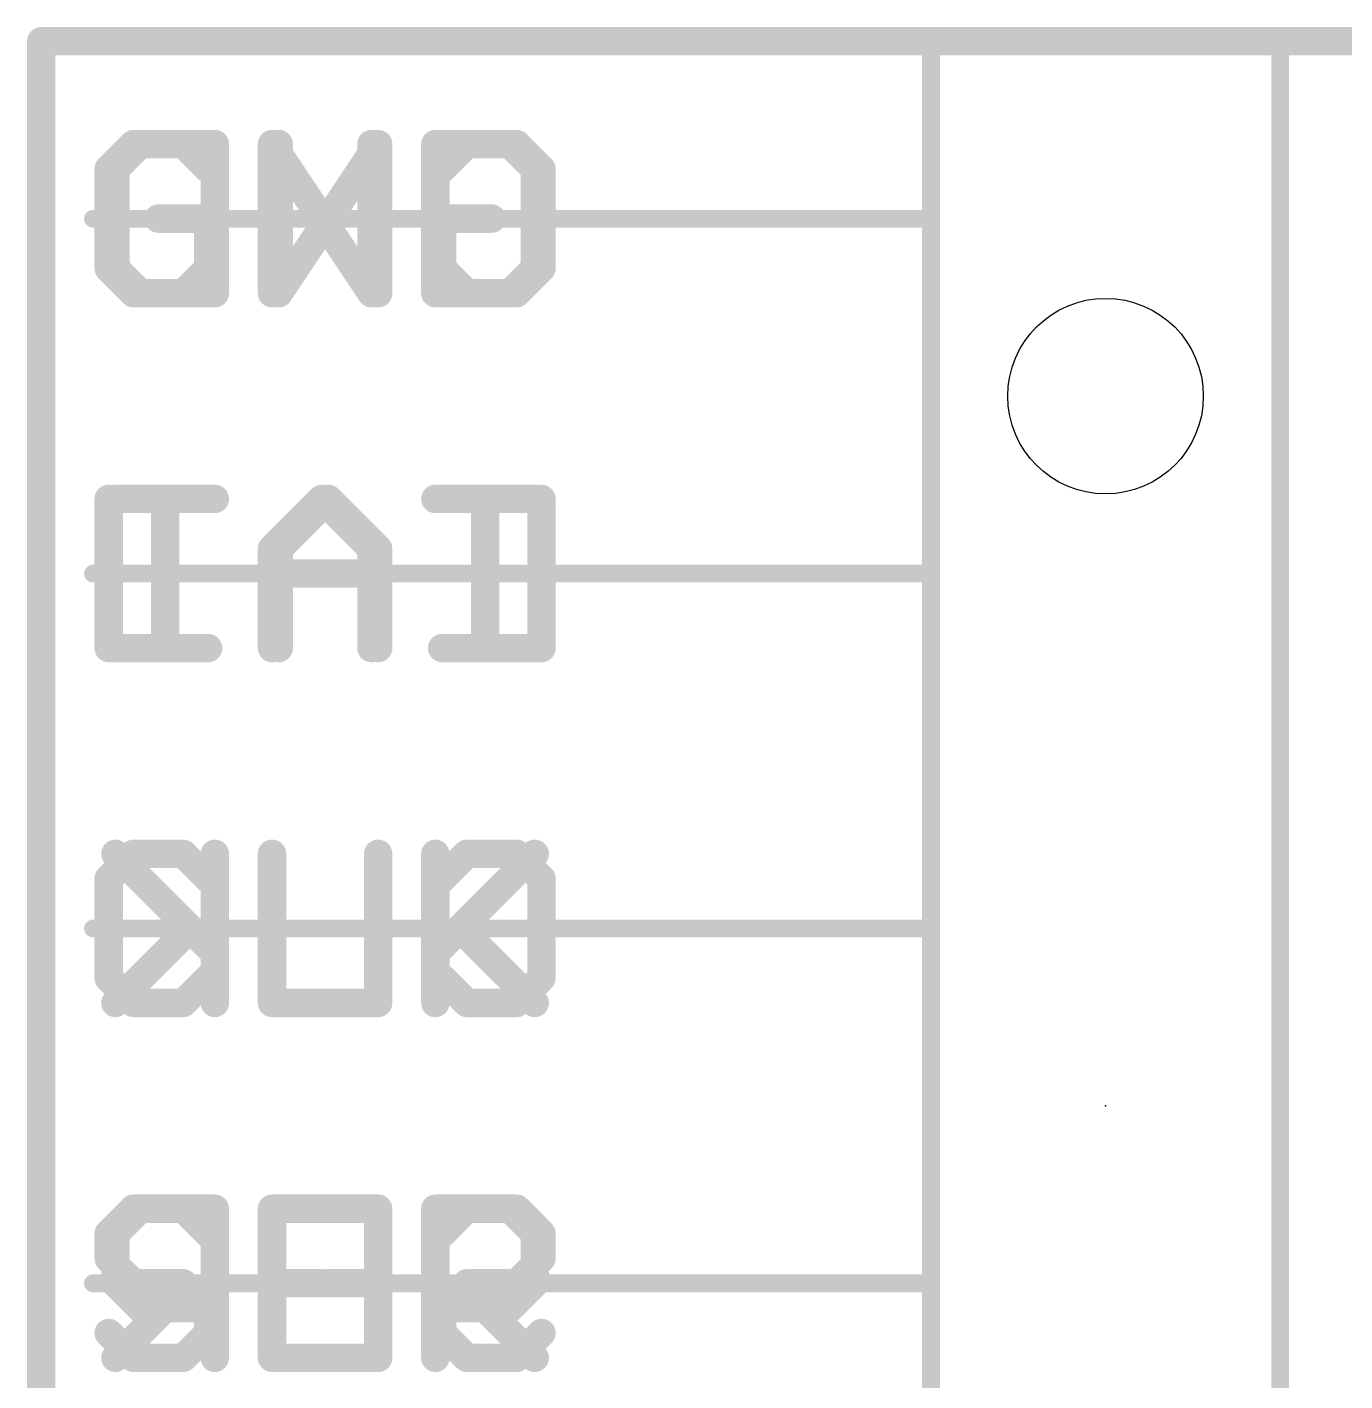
# Model space of a CAD drawing. Extents: x -27 to 80, y -18 to 25.
# Drawn here: x -0.1 to 9.33, y 13.27 to 22.96 of the extents above; entities that cross this region are included whole.
import ezdxf

# ---------------------------------------------------------------- set-up
doc = ezdxf.new("R2010")
doc.units = 0
for name, color, linetype in [('20', 53, 'CONTINUOUS'), ('21', 41, 'CONTINUOUS'), ('22', 40, 'CONTINUOUS'), ('23', 53, 'CONTINUOUS'), ('51', 53, 'CONTINUOUS')]:
    doc.layers.add(name, color=color, linetype=linetype)

msp = doc.modelspace()

# ---------------------------------------------------------------- linework, layer by layer
at = {"layer": '20', "const_width": 0.2032}
for points in [[(0, 22.86), (45.72, 22.86)], [(0, 0), (0, 22.86)]]:
    msp.add_lwpolyline(points, dxfattribs=at)
at = {"layer": '20', "const_width": 0.1016}
for points in [[(0, 22.9108, 1), (0, 22.8092)], [(0.0508, 22.86, 1), (-0.0508, 22.86)]]:
    msp.add_lwpolyline(points, format="xyb", dxfattribs=at)
at = {"layer": '20'}
msp.add_circle((7.62, 20.32), 0.7, dxfattribs=at)
at = {"layer": '21', "const_width": 0.2032}
for points in [[(0.6606, 22.1243), (0.4826, 21.9464)], [(1.0165, 22.1243), (0.6606, 22.1243)], [(1.1944, 21.9464), (1.0165, 22.1243)], [(1.652, 21.0566), (1.652, 22.1243)], [(1.652, 22.1243), (2.3638, 21.0566)], [(2.3638, 21.0566), (2.3638, 22.1243)], [(2.8214, 22.1243), (2.8214, 21.0566)], [(3.3553, 22.1243), (2.8214, 22.1243)], [(3.5332, 21.9464), (3.3553, 22.1243)], [(0.4826, 21.9464), (0.4826, 21.2346)], [(3.5332, 21.2346), (3.5332, 21.9464)], [(1.1944, 21.5905), (0.8385, 21.5905)], [(1.1944, 21.2346), (1.1944, 21.5905)], [(0.4826, 21.2346), (0.6606, 21.0566)], [(1.0165, 21.0566), (1.1944, 21.2346)], [(3.3553, 21.0566), (3.5332, 21.2346)], [(0.6606, 21.0566), (1.0165, 21.0566)], [(2.8214, 21.0566), (3.3553, 21.0566)], [(0.4826, 19.5843), (0.4826, 18.5166)], [(1.652, 19.2284), (2.0079, 19.5843)], [(2.0079, 19.5843), (2.3638, 19.2284)], [(2.8214, 19.5843), (3.5332, 19.5843)], [(3.1773, 18.5166), (3.1773, 19.5843)], [(1.652, 18.5166), (1.652, 19.2284)], [(2.3638, 19.2284), (2.3638, 18.5166)], [(1.652, 19.0505), (2.3638, 19.0505)], [(0.4826, 18.5166), (1.1944, 18.5166)], [(0.6606, 17.0443), (0.4826, 16.8664)], [(1.0165, 17.0443), (0.6606, 17.0443)], [(1.1944, 16.8664), (1.0165, 17.0443)], [(1.652, 17.0443), (1.652, 15.9766)], [(2.8214, 17.0443), (2.8214, 15.9766)], [(2.8214, 16.3325), (3.5332, 17.0443)], [(0.4826, 16.8664), (0.4826, 16.1546)], [(2.9993, 16.5105), (3.5332, 15.9766)], [(0.4826, 16.1546), (0.6606, 15.9766)], [(1.0165, 15.9766), (1.1944, 16.1546)], [(0.6606, 15.9766), (1.0165, 15.9766)], [(1.652, 15.9766), (2.3638, 15.9766)], [(0.6606, 14.5043), (0.4826, 14.3264)], [(1.0165, 14.5043), (0.6606, 14.5043)], [(1.1944, 14.3264), (1.0165, 14.5043)], [(2.3638, 14.5043), (1.652, 14.5043)], [(1.652, 14.5043), (1.652, 13.4366)], [(2.8214, 13.4366), (2.8214, 14.5043)], [(2.8214, 14.5043), (3.3553, 14.5043)], [(3.3553, 14.5043), (3.5332, 14.3264)], [(0.4826, 14.3264), (0.4826, 14.1484)], [(3.5332, 14.3264), (3.5332, 13.9705)], [(0.4826, 14.1484), (0.6606, 13.9705)], [(0.6606, 13.9705), (1.0165, 13.9705)], [(1.0165, 13.9705), (1.1944, 13.7925)], [(1.652, 13.9705), (2.0079, 13.9705)], [(3.5332, 13.9705), (3.3553, 13.7925)], [(1.1944, 13.7925), (1.1944, 13.6146)], [(3.3553, 13.7925), (2.8214, 13.7925)], [(3.1773, 13.7925), (3.5332, 13.4366)], [(0.6606, 13.4366), (0.4826, 13.6146)], [(1.1944, 13.6146), (1.0165, 13.4366)], [(1.0165, 13.4366), (0.6606, 13.4366)], [(1.652, 13.4366), (2.3638, 13.4366)]]:
    msp.add_lwpolyline(points, dxfattribs=at)
at = {"layer": '21', "const_width": 0.1016}
for points in [[(0.6606, 22.1751, 1), (0.6606, 22.0735)], [(0.6965, 22.0884, 1), (0.6246, 22.1602)], [(1.0524, 22.1602, 1), (0.9805, 22.0884)], [(1.0165, 22.0735, 1), (1.0165, 22.1751)], [(1.7028, 22.1243, 1), (1.6012, 22.1243)], [(1.6943, 22.1525, 1), (1.6097, 22.0961)], [(2.4146, 22.1243, 1), (2.313, 22.1243)], [(2.8722, 22.1243, 1), (2.7706, 22.1243)], [(2.8214, 22.1751, 1), (2.8214, 22.0735)], [(3.3912, 22.1602, 1), (3.3193, 22.0884)], [(3.3553, 22.0735, 1), (3.3553, 22.1751)], [(0.5334, 21.9464, 1), (0.4318, 21.9464)], [(0.4467, 21.9823, 1), (0.5185, 21.9104)], [(1.1585, 21.9104, 1), (1.2303, 21.9823)], [(3.584, 21.9464, 1), (3.4824, 21.9464)], [(3.4973, 21.9104, 1), (3.5691, 21.9823)], [(0.8385, 21.6413, 1), (0.8385, 21.5397)], [(1.2452, 21.5905, 1), (1.1436, 21.5905)], [(1.1944, 21.5397, 1), (1.1944, 21.6413)], [(0.5185, 21.2705, 1), (0.4467, 21.1986)], [(1.2303, 21.1986, 1), (1.1585, 21.2705)], [(3.5691, 21.1986, 1), (3.4973, 21.2705)], [(0.4318, 21.2346, 1), (0.5334, 21.2346)], [(1.1436, 21.2346, 1), (1.2452, 21.2346)], [(3.4824, 21.2346, 1), (3.584, 21.2346)], [(0.6606, 21.1074, 1), (0.6606, 21.0058)], [(0.6246, 21.0207, 1), (0.6965, 21.0925)], [(0.9805, 21.0925, 1), (1.0524, 21.0207)], [(1.0165, 21.0058, 1), (1.0165, 21.1074)], [(2.3215, 21.0284, 1), (2.4061, 21.0848)], [(2.8214, 21.1074, 1), (2.8214, 21.0058)], [(3.3193, 21.0925, 1), (3.3912, 21.0207)], [(3.3553, 21.0058, 1), (3.3553, 21.1074)], [(1.6012, 21.0566, 1), (1.7028, 21.0566)], [(2.313, 21.0566, 1), (2.4146, 21.0566)], [(2.7706, 21.0566, 1), (2.8722, 21.0566)], [(0.5334, 19.5843, 1), (0.4318, 19.5843)], [(2.0438, 19.6202, 1), (1.972, 19.5484)], [(2.0438, 19.5484, 1), (1.972, 19.6202)], [(2.8214, 19.6351, 1), (2.8214, 19.5335)], [(3.2281, 19.5843, 1), (3.1265, 19.5843)], [(3.5332, 19.5335, 1), (3.5332, 19.6351)], [(1.7028, 19.2284, 1), (1.6012, 19.2284)], [(1.6161, 19.2643, 1), (1.6879, 19.1925)], [(2.4146, 19.2284, 1), (2.313, 19.2284)], [(2.3279, 19.1925, 1), (2.3997, 19.2643)], [(1.652, 19.1013, 1), (1.652, 18.9997)], [(2.3638, 18.9997, 1), (2.3638, 19.1013)], [(0.4826, 18.5674, 1), (0.4826, 18.4658)], [(1.1944, 18.4658, 1), (1.1944, 18.5674)], [(0.4318, 18.5166, 1), (0.5334, 18.5166)], [(1.6012, 18.5166, 1), (1.7028, 18.5166)], [(2.313, 18.5166, 1), (2.4146, 18.5166)], [(3.1265, 18.5166, 1), (3.2281, 18.5166)], [(0.6606, 17.0951, 1), (0.6606, 16.9935)], [(0.6965, 17.0084, 1), (0.6246, 17.0802)], [(1.0524, 17.0802, 1), (0.9805, 17.0084)], [(1.0165, 16.9935, 1), (1.0165, 17.0951)], [(1.7028, 17.0443, 1), (1.6012, 17.0443)], [(2.8722, 17.0443, 1), (2.7706, 17.0443)], [(3.5691, 17.0084, 1), (3.4973, 17.0802)], [(0.5334, 16.8664, 1), (0.4318, 16.8664)], [(0.4467, 16.9023, 1), (0.5185, 16.8304)], [(1.1585, 16.8304, 1), (1.2303, 16.9023)], [(3.0353, 16.5464, 1), (2.9634, 16.4745)], [(2.7855, 16.3684, 1), (2.8573, 16.2966)], [(0.5185, 16.1905, 1), (0.4467, 16.1186)], [(0.4318, 16.1546, 1), (0.5334, 16.1546)], [(1.2303, 16.1186, 1), (1.1585, 16.1905)], [(0.6606, 16.0274, 1), (0.6606, 15.9258)], [(0.6246, 15.9407, 1), (0.6965, 16.0125)], [(0.9805, 16.0125, 1), (1.0524, 15.9407)], [(1.0165, 15.9258, 1), (1.0165, 16.0274)], [(1.652, 16.0274, 1), (1.652, 15.9258)], [(1.6012, 15.9766, 1), (1.7028, 15.9766)], [(2.3638, 15.9258, 1), (2.3638, 16.0274)], [(2.7706, 15.9766, 1), (2.8722, 15.9766)], [(3.4973, 15.9407, 1), (3.5691, 16.0125)], [(0.6606, 14.5551, 1), (0.6606, 14.4535)], [(0.6965, 14.4684, 1), (0.6246, 14.5402)], [(1.0524, 14.5402, 1), (0.9805, 14.4684)], [(1.0165, 14.4535, 1), (1.0165, 14.5551)], [(1.652, 14.5551, 1), (1.652, 14.4535)], [(1.7028, 14.5043, 1), (1.6012, 14.5043)], [(2.3638, 14.4535, 1), (2.3638, 14.5551)], [(2.8722, 14.5043, 1), (2.7706, 14.5043)], [(2.8214, 14.5551, 1), (2.8214, 14.4535)], [(3.3912, 14.5402, 1), (3.3193, 14.4684)], [(3.3553, 14.4535, 1), (3.3553, 14.5551)], [(0.5334, 14.3264, 1), (0.4318, 14.3264)], [(0.4467, 14.3623, 1), (0.5185, 14.2904)], [(1.1585, 14.2904, 1), (1.2303, 14.3623)], [(3.584, 14.3264, 1), (3.4824, 14.3264)], [(3.4973, 14.2904, 1), (3.5691, 14.3623)], [(0.5185, 14.1843, 1), (0.4467, 14.1125)], [(0.4318, 14.1484, 1), (0.5334, 14.1484)], [(0.6606, 14.0213, 1), (0.6606, 13.9197)], [(0.6246, 13.9345, 1), (0.6965, 14.0064)], [(1.0524, 14.0064, 1), (0.9805, 13.9345)], [(1.0165, 13.9197, 1), (1.0165, 14.0213)], [(1.652, 14.0213, 1), (1.652, 13.9197)], [(2.0079, 13.9197, 1), (2.0079, 14.0213)], [(3.5691, 13.9345, 1), (3.4973, 14.0064)], [(3.4824, 13.9705, 1), (3.584, 13.9705)], [(1.2452, 13.7925, 1), (1.1436, 13.7925)], [(1.1585, 13.7566, 1), (1.2303, 13.8284)], [(2.8214, 13.8433, 1), (2.8214, 13.7417)], [(3.2132, 13.8284, 1), (3.1414, 13.7566)], [(3.3193, 13.8284, 1), (3.3912, 13.7566)], [(3.3553, 13.7417, 1), (3.3553, 13.8433)], [(0.5185, 13.6505, 1), (0.4467, 13.5786)], [(1.1436, 13.6146, 1), (1.2452, 13.6146)], [(1.2303, 13.5786, 1), (1.1585, 13.6505)], [(0.6606, 13.4874, 1), (0.6606, 13.3858)], [(0.6246, 13.4007, 1), (0.6965, 13.4725)], [(0.9805, 13.4725, 1), (1.0524, 13.4007)], [(1.0165, 13.3858, 1), (1.0165, 13.4874)], [(1.652, 13.4874, 1), (1.652, 13.3858)], [(1.6012, 13.4366, 1), (1.7028, 13.4366)], [(2.3638, 13.3858, 1), (2.3638, 13.4874)], [(2.7706, 13.4366, 1), (2.8722, 13.4366)], [(3.4973, 13.4007, 1), (3.5691, 13.4725)]]:
    msp.add_lwpolyline(points, format="xyb", dxfattribs=at)
at = {"layer": '22', "const_width": 0.2032}
for points in [[(0.5308, 21.9464), (0.7087, 22.1243)], [(0.7087, 22.1243), (1.2426, 22.1243)], [(1.2426, 22.1243), (1.2426, 21.0566)], [(2.412, 22.1243), (1.7002, 21.0566)], [(1.7002, 21.0566), (1.7002, 22.1243)], [(2.412, 21.0566), (2.412, 22.1243)], [(2.8696, 21.9464), (3.0475, 22.1243)], [(3.0475, 22.1243), (3.4035, 22.1243)], [(3.4035, 22.1243), (3.5814, 21.9464)], [(0.5308, 21.2346), (0.5308, 21.9464)], [(3.5814, 21.9464), (3.5814, 21.2346)], [(2.8696, 21.2346), (2.8696, 21.5905)], [(2.8696, 21.5905), (3.2255, 21.5905)], [(0.7087, 21.0566), (0.5308, 21.2346)], [(3.0475, 21.0566), (2.8696, 21.2346)], [(3.5814, 21.2346), (3.4035, 21.0566)], [(1.2426, 21.0566), (0.7087, 21.0566)], [(3.4035, 21.0566), (3.0475, 21.0566)], [(1.2426, 19.5843), (0.5308, 19.5843)], [(0.8867, 18.5166), (0.8867, 19.5843)], [(2.0561, 19.5843), (1.7002, 19.2284)], [(2.412, 19.2284), (2.0561, 19.5843)], [(3.5814, 19.5843), (3.5814, 18.5166)], [(1.7002, 19.2284), (1.7002, 18.5166)], [(2.412, 18.5166), (2.412, 19.2284)], [(2.412, 19.0505), (1.7002, 19.0505)], [(3.5814, 18.5166), (2.8696, 18.5166)], [(1.2426, 16.3325), (0.5308, 17.0443)], [(1.2426, 17.0443), (1.2426, 15.9766)], [(2.412, 17.0443), (2.412, 15.9766)], [(2.8696, 16.8664), (3.0475, 17.0443)], [(3.0475, 17.0443), (3.4035, 17.0443)], [(3.4035, 17.0443), (3.5814, 16.8664)], [(3.5814, 16.8664), (3.5814, 16.1546)], [(1.0647, 16.5105), (0.5308, 15.9766)], [(3.0475, 15.9766), (2.8696, 16.1546)], [(3.5814, 16.1546), (3.4035, 15.9766)], [(2.412, 15.9766), (1.7002, 15.9766)], [(3.4035, 15.9766), (3.0475, 15.9766)], [(0.7087, 14.5043), (0.5308, 14.3264)], [(1.2426, 14.5043), (0.7087, 14.5043)], [(1.2426, 13.4366), (1.2426, 14.5043)], [(1.7002, 14.5043), (2.412, 14.5043)], [(2.412, 14.5043), (2.412, 13.4366)], [(2.8696, 14.3264), (3.0475, 14.5043)], [(3.0475, 14.5043), (3.4035, 14.5043)], [(3.4035, 14.5043), (3.5814, 14.3264)], [(0.5308, 14.3264), (0.5308, 13.9705)], [(3.5814, 14.3264), (3.5814, 14.1484)], [(3.5814, 14.1484), (3.4035, 13.9705)], [(0.5308, 13.9705), (0.7087, 13.7925)], [(2.412, 13.9705), (2.0561, 13.9705)], [(3.0475, 13.9705), (2.8696, 13.7925)], [(3.4035, 13.9705), (3.0475, 13.9705)], [(0.8867, 13.7925), (0.5308, 13.4366)], [(0.7087, 13.7925), (1.2426, 13.7925)], [(2.8696, 13.7925), (2.8696, 13.6146)], [(2.8696, 13.6146), (3.0475, 13.4366)], [(3.4035, 13.4366), (3.5814, 13.6146)], [(2.412, 13.4366), (1.7002, 13.4366)], [(3.0475, 13.4366), (3.4035, 13.4366)]]:
    msp.add_lwpolyline(points, dxfattribs=at)
at = {"layer": '22', "const_width": 0.1016}
for points in [[(0.7087, 22.1751, 1), (0.7087, 22.0735)], [(0.7447, 22.0884, 1), (0.6728, 22.1602)], [(1.2934, 22.1243, 1), (1.1918, 22.1243)], [(1.2426, 22.0735, 1), (1.2426, 22.1751)], [(1.751, 22.1243, 1), (1.6494, 22.1243)], [(2.4628, 22.1243, 1), (2.3612, 22.1243)], [(2.4543, 22.0961, 1), (2.3697, 22.1525)], [(3.0475, 22.1751, 1), (3.0475, 22.0735)], [(3.0835, 22.0884, 1), (3.0116, 22.1602)], [(3.4394, 22.1602, 1), (3.3675, 22.0884)], [(3.4035, 22.0735, 1), (3.4035, 22.1751)], [(0.5816, 21.9464, 1), (0.48, 21.9464)], [(0.4949, 21.9823, 1), (0.5667, 21.9104)], [(2.8337, 21.9823, 1), (2.9055, 21.9104)], [(3.6322, 21.9464, 1), (3.5306, 21.9464)], [(3.5455, 21.9104, 1), (3.6173, 21.9823)], [(2.9204, 21.5905, 1), (2.8188, 21.5905)], [(2.8696, 21.6413, 1), (2.8696, 21.5397)], [(3.2255, 21.5397, 1), (3.2255, 21.6413)], [(0.5667, 21.2705, 1), (0.4949, 21.1986)], [(2.9055, 21.2705, 1), (2.8337, 21.1986)], [(3.6173, 21.1986, 1), (3.5455, 21.2705)], [(0.48, 21.2346, 1), (0.5816, 21.2346)], [(2.8188, 21.2346, 1), (2.9204, 21.2346)], [(3.5306, 21.2346, 1), (3.6322, 21.2346)], [(0.7087, 21.1074, 1), (0.7087, 21.0058)], [(0.6728, 21.0207, 1), (0.7447, 21.0925)], [(1.2426, 21.0058, 1), (1.2426, 21.1074)], [(1.6579, 21.0848, 1), (1.7425, 21.0284)], [(3.0475, 21.1074, 1), (3.0475, 21.0058)], [(3.0116, 21.0207, 1), (3.0835, 21.0925)], [(3.3675, 21.0925, 1), (3.4394, 21.0207)], [(3.4035, 21.0058, 1), (3.4035, 21.1074)], [(1.1918, 21.0566, 1), (1.2934, 21.0566)], [(1.6494, 21.0566, 1), (1.751, 21.0566)], [(2.3612, 21.0566, 1), (2.4628, 21.0566)], [(0.5308, 19.6351, 1), (0.5308, 19.5335)], [(0.9375, 19.5843, 1), (0.8359, 19.5843)], [(1.2426, 19.5335, 1), (1.2426, 19.6351)], [(2.092, 19.6202, 1), (2.0202, 19.5484)], [(2.092, 19.5484, 1), (2.0202, 19.6202)], [(3.6322, 19.5843, 1), (3.5306, 19.5843)], [(1.751, 19.2284, 1), (1.6494, 19.2284)], [(1.6643, 19.2643, 1), (1.7361, 19.1925)], [(2.4628, 19.2284, 1), (2.3612, 19.2284)], [(2.3761, 19.1925, 1), (2.4479, 19.2643)], [(1.7002, 19.1013, 1), (1.7002, 18.9997)], [(2.412, 18.9997, 1), (2.412, 19.1013)], [(2.8696, 18.5674, 1), (2.8696, 18.4658)], [(3.5814, 18.4658, 1), (3.5814, 18.5674)], [(0.8359, 18.5166, 1), (0.9375, 18.5166)], [(1.6494, 18.5166, 1), (1.751, 18.5166)], [(2.3612, 18.5166, 1), (2.4628, 18.5166)], [(3.5306, 18.5166, 1), (3.6322, 18.5166)], [(0.5667, 17.0802, 1), (0.4949, 17.0084)], [(1.2934, 17.0443, 1), (1.1918, 17.0443)], [(2.4628, 17.0443, 1), (2.3612, 17.0443)], [(3.0475, 17.0951, 1), (3.0475, 16.9935)], [(3.0835, 17.0084, 1), (3.0116, 17.0802)], [(3.4394, 17.0802, 1), (3.3675, 17.0084)], [(3.4035, 16.9935, 1), (3.4035, 17.0951)], [(3.6322, 16.8664, 1), (3.5306, 16.8664)], [(2.8337, 16.9023, 1), (2.9055, 16.8304)], [(3.5455, 16.8304, 1), (3.6173, 16.9023)], [(1.1006, 16.4745, 1), (1.0287, 16.5464)], [(1.2067, 16.2966, 1), (1.2785, 16.3684)], [(2.9055, 16.1905, 1), (2.8337, 16.1186)], [(3.5306, 16.1546, 1), (3.6322, 16.1546)], [(3.6173, 16.1186, 1), (3.5455, 16.1905)], [(0.4949, 16.0125, 1), (0.5667, 15.9407)], [(1.1918, 15.9766, 1), (1.2934, 15.9766)], [(1.7002, 16.0274, 1), (1.7002, 15.9258)], [(2.3612, 15.9766, 1), (2.4628, 15.9766)], [(2.412, 15.9258, 1), (2.412, 16.0274)], [(3.0475, 16.0274, 1), (3.0475, 15.9258)], [(3.0116, 15.9407, 1), (3.0835, 16.0125)], [(3.3675, 16.0125, 1), (3.4394, 15.9407)], [(3.4035, 15.9258, 1), (3.4035, 16.0274)], [(0.7087, 14.5551, 1), (0.7087, 14.4535)], [(0.7447, 14.4684, 1), (0.6728, 14.5402)], [(1.2934, 14.5043, 1), (1.1918, 14.5043)], [(1.2426, 14.4535, 1), (1.2426, 14.5551)], [(1.7002, 14.5551, 1), (1.7002, 14.4535)], [(2.4628, 14.5043, 1), (2.3612, 14.5043)], [(2.412, 14.4535, 1), (2.412, 14.5551)], [(3.0475, 14.5551, 1), (3.0475, 14.4535)], [(3.0835, 14.4684, 1), (3.0116, 14.5402)], [(3.4394, 14.5402, 1), (3.3675, 14.4684)], [(3.4035, 14.4535, 1), (3.4035, 14.5551)], [(0.5816, 14.3264, 1), (0.48, 14.3264)], [(0.4949, 14.3623, 1), (0.5667, 14.2904)], [(2.8337, 14.3623, 1), (2.9055, 14.2904)], [(3.6322, 14.3264, 1), (3.5306, 14.3264)], [(3.5455, 14.2904, 1), (3.6173, 14.3623)], [(3.6173, 14.1125, 1), (3.5455, 14.1843)], [(3.5306, 14.1484, 1), (3.6322, 14.1484)], [(0.5667, 14.0064, 1), (0.4949, 13.9345)], [(2.0561, 14.0213, 1), (2.0561, 13.9197)], [(2.412, 13.9197, 1), (2.412, 14.0213)], [(3.0475, 14.0213, 1), (3.0475, 13.9197)], [(3.0835, 13.9345, 1), (3.0116, 14.0064)], [(3.3675, 14.0064, 1), (3.4394, 13.9345)], [(3.4035, 13.9197, 1), (3.4035, 14.0213)], [(0.48, 13.9705, 1), (0.5816, 13.9705)], [(0.7087, 13.8433, 1), (0.7087, 13.7417)], [(0.6728, 13.7566, 1), (0.7447, 13.8284)], [(0.9226, 13.7566, 1), (0.8508, 13.8284)], [(1.2426, 13.7417, 1), (1.2426, 13.8433)], [(2.9204, 13.7925, 1), (2.8188, 13.7925)], [(2.8337, 13.8284, 1), (2.9055, 13.7566)], [(2.9055, 13.6505, 1), (2.8337, 13.5786)], [(2.8188, 13.6146, 1), (2.9204, 13.6146)], [(3.6173, 13.5786, 1), (3.5455, 13.6505)], [(0.4949, 13.4725, 1), (0.5667, 13.4007)], [(1.1918, 13.4366, 1), (1.2934, 13.4366)], [(1.7002, 13.4874, 1), (1.7002, 13.3858)], [(2.3612, 13.4366, 1), (2.4628, 13.4366)], [(2.412, 13.3858, 1), (2.412, 13.4874)], [(3.0475, 13.4874, 1), (3.0475, 13.3858)], [(3.0116, 13.4007, 1), (3.0835, 13.4725)], [(3.3675, 13.4725, 1), (3.4394, 13.4007)], [(3.4035, 13.3858, 1), (3.4035, 13.4874)]]:
    msp.add_lwpolyline(points, format="xyb", dxfattribs=at)
at = {"layer": '23'}
msp.add_point((7.62, 15.24), dxfattribs=at)
at = {"layer": '51', "const_width": 0.127}
for points in [[(8.87, 22.86), (6.37, 22.86)], [(6.37, 22.86), (6.37, 21.59)], [(8.87, 7.62), (8.87, 22.86)], [(6.37, 21.59), (0.37, 21.59)], [(6.37, 21.59), (6.37, 19.05)], [(6.37, 19.05), (0.37, 19.05)], [(6.37, 19.05), (6.37, 16.51)], [(6.37, 16.51), (0.37, 16.51)], [(6.37, 16.51), (6.37, 13.97)], [(6.37, 13.97), (0.37, 13.97)], [(6.37, 13.97), (6.37, 11.43)]]:
    msp.add_lwpolyline(points, dxfattribs=at)
at = {"layer": '51', "const_width": 0.0635}
for points in [[(6.37, 22.8917, 1), (6.37, 22.8283)], [(6.4017, 22.86, 1), (6.3383, 22.86)], [(8.9018, 22.86, 1), (8.8383, 22.86)], [(8.87, 22.8283, 1), (8.87, 22.8917)], [(0.37, 21.6217, 1), (0.37, 21.5583)], [(6.4017, 21.59, 1), (6.3383, 21.59)], [(6.3383, 21.59, 1), (6.4017, 21.59)], [(6.37, 21.5583, 1), (6.37, 21.6217)], [(0.37, 19.0817, 1), (0.37, 19.0183)], [(6.4017, 19.05, 1), (6.3383, 19.05)], [(6.37, 19.0183, 1), (6.37, 19.0817)], [(6.3383, 19.05, 1), (6.4017, 19.05)], [(0.37, 16.5418, 1), (0.37, 16.4783)], [(6.4017, 16.51, 1), (6.3383, 16.51)], [(6.37, 16.4783, 1), (6.37, 16.5418)], [(6.3383, 16.51, 1), (6.4017, 16.51)], [(0.37, 14.0018, 1), (0.37, 13.9383)], [(6.4017, 13.97, 1), (6.3383, 13.97)], [(6.3383, 13.97, 1), (6.4017, 13.97)], [(6.37, 13.9383, 1), (6.37, 14.0018)]]:
    msp.add_lwpolyline(points, format="xyb", dxfattribs=at)

doc.saveas('drawing.dxf')
